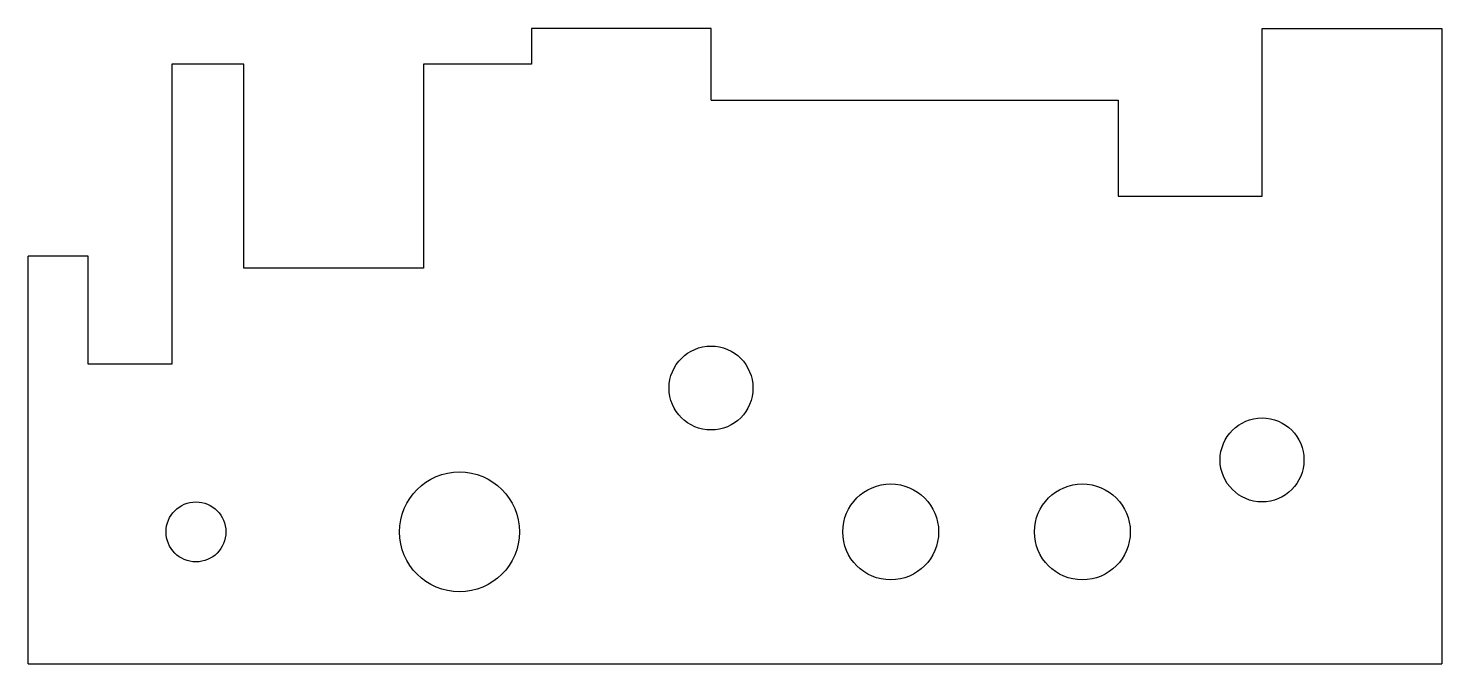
# Model space of a CAD drawing. Header units: millimetres. Extents: x 233 to 351, y 207 to 260.
import ezdxf

# ---------------------------------------------------------------- set-up
doc = ezdxf.new("R2010")
doc.units = ezdxf.units.MM

msp = doc.modelspace()

# ---------------------------------------------------------------- linework, layer by layer
at = {"color": 7, "lineweight": 30}
for p, q in [((289.71, 259.82), (274.71, 259.82)), ((274.71, 259.82), (274.71, 256.82)), ((289.71, 253.82), (289.71, 259.82)), ((335.71, 245.82), (335.71, 259.82)), ((335.71, 259.82), (350.71, 259.82)), ((350.71, 259.82), (350.71, 206.82)), ((250.71, 256.82), (244.71, 256.82)), ((244.71, 256.82), (244.71, 231.82)), ((250.71, 239.82), (250.71, 256.82)), ((274.71, 256.82), (265.71, 256.82)), ((265.71, 256.82), (265.71, 239.82)), ((289.71, 253.82), (323.71, 253.82)), ((323.71, 253.82), (323.71, 245.82)), ((323.71, 245.82), (335.71, 245.82)), ((232.71, 206.82), (232.71, 240.82)), ((237.71, 240.82), (232.71, 240.82)), ((237.71, 231.82), (237.71, 240.82)), ((265.71, 239.82), (250.71, 239.82)), ((244.71, 231.82), (237.71, 231.82)), ((232.71, 206.82), (350.71, 206.82))]:
    msp.add_line(p, q, dxfattribs=at)
for centre, radius in [((289.71, 229.82), 3.5), ((335.71, 223.82), 3.5), ((268.71, 217.82), 5), ((304.71, 217.82), 4), ((320.71, 217.82), 4), ((246.71, 217.82), 2.5)]:
    msp.add_circle(centre, radius, dxfattribs=at)

doc.saveas('drawing.dxf')
